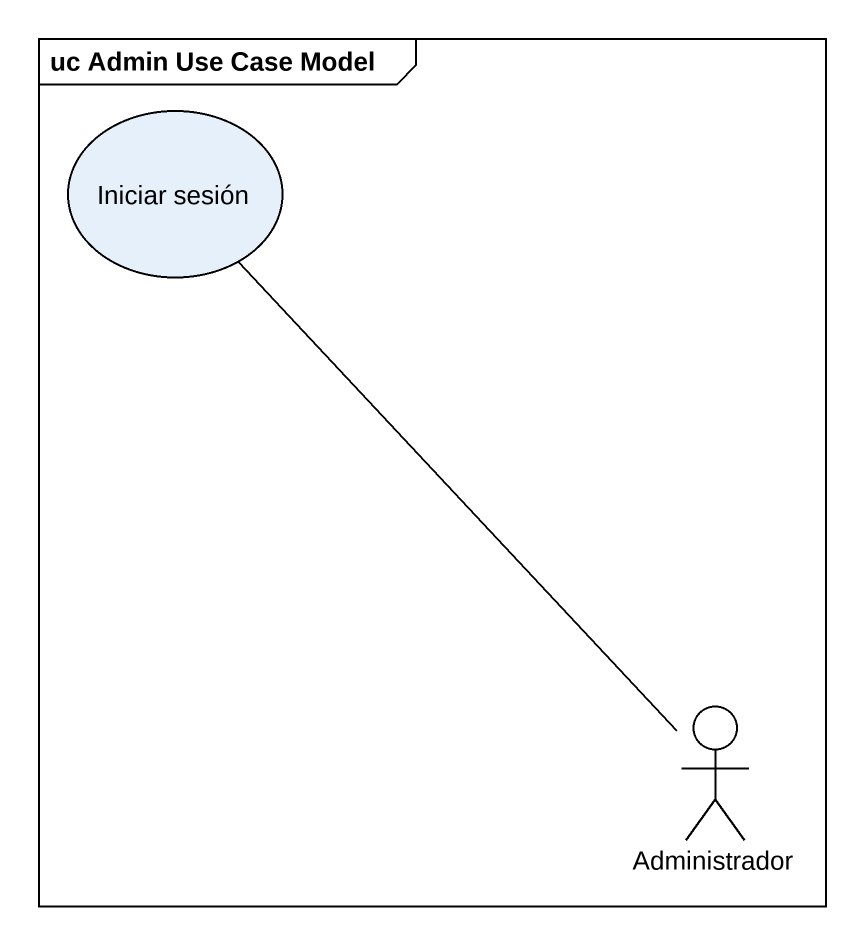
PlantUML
@startuml
mainframe uc Admin Use Case Model
usecase "Iniciar sesión" as Iniciar_sesión
actor Administrador
Administrador -up- Iniciar_sesión
@enduml
